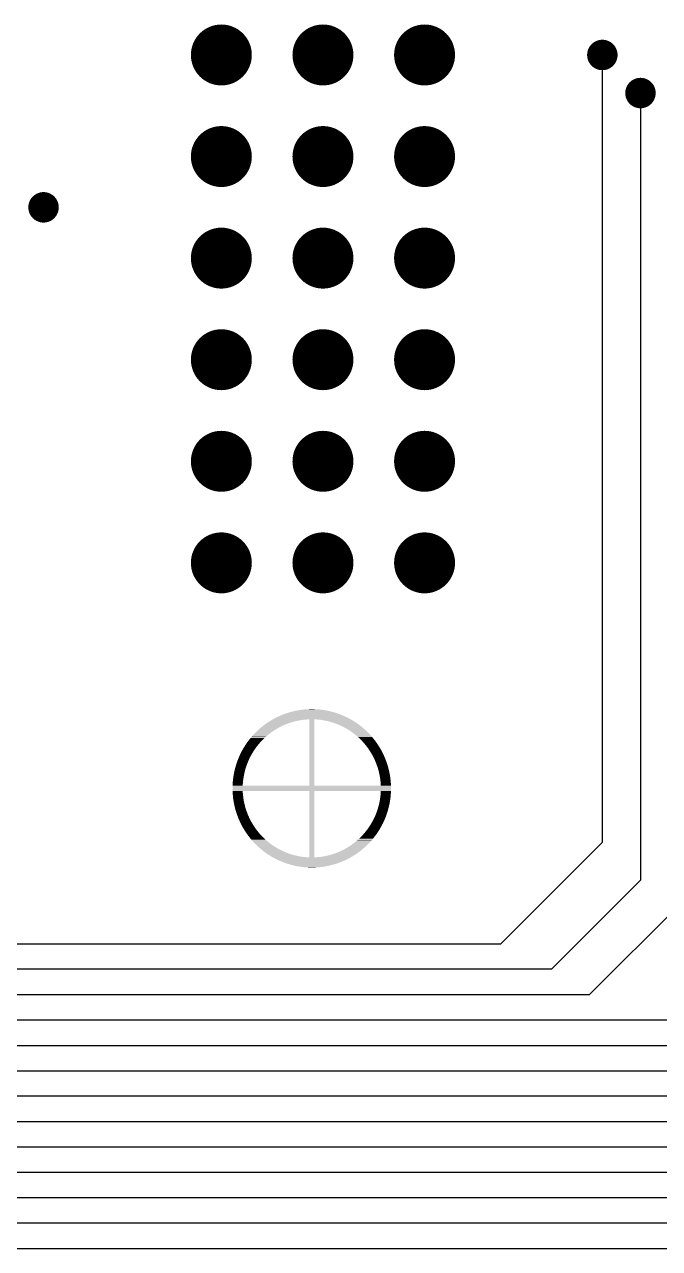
# Model space of a CAD drawing. Extents: x 295 to 953, y 10 to 290.
# Drawn here: x 671.7 to 687.57, y 103.99 to 134.6 of the extents above; entities that cross this region are included whole.
import ezdxf

# ---------------------------------------------------------------- set-up
doc = ezdxf.new("R2010")
doc.units = 0
doc.header["$LTSCALE"] = 5
doc.header["$MEASUREMENT"] = 0
doc.layers.get('0').update_dxf_attribs({"linetype": 'CONTINUOUS', "lineweight": 25})
doc.layers.add('DV-ABPB-A4_IN2', color=3, linetype='CONTINUOUS')

msp = doc.modelspace()

# ---------------------------------------------------------------- linework, layer by layer
at = {"color": 7}
for points, const_width in [([(676.239, 133.833, 1), (677.001, 133.833, 1)], 0.762), ([(678.779, 133.833, 1), (679.541, 133.833, 1)], 0.762), ([(681.319, 133.833, 1), (682.081, 133.833, 1)], 0.762), ([(685.954, 133.833, 1), (686.335, 133.833, 1)], 0.381), ([(686.907, 132.881, 1), (687.288, 132.881, 1)], 0.381), ([(676.239, 131.293, 1), (677.001, 131.293, 1)], 0.762), ([(678.779, 131.293, 1), (679.541, 131.293, 1)], 0.762), ([(681.319, 131.293, 1), (682.081, 131.293, 1)], 0.762), ([(671.984, 130.023, 1), (672.365, 130.023, 1)], 0.381), ([(676.239, 128.753, 1), (677.001, 128.753, 1)], 0.762), ([(678.779, 128.753, 1), (679.541, 128.753, 1)], 0.762), ([(681.319, 128.753, 1), (682.081, 128.753, 1)], 0.762), ([(676.239, 126.213, 1), (677.001, 126.213, 1)], 0.762), ([(678.779, 126.213, 1), (679.541, 126.213, 1)], 0.762), ([(681.319, 126.213, 1), (682.081, 126.213, 1)], 0.762), ([(676.239, 123.673, 1), (677.001, 123.673, 1)], 0.762), ([(678.779, 123.673, 1), (679.541, 123.673, 1)], 0.762), ([(681.319, 123.673, 1), (682.081, 123.673, 1)], 0.762), ([(676.239, 121.133, 1), (677.001, 121.133, 1)], 0.762), ([(678.779, 121.133, 1), (679.541, 121.133, 1)], 0.762), ([(681.319, 121.133, 1), (682.081, 121.133, 1)], 0.762)]:
    msp.add_lwpolyline(points, format="xyb", close=True, dxfattribs=dict(at, const_width=const_width))
for points in [[(677.912, 117.223), (677.962, 117.25), (679.849, 117.223), (679.799, 117.25)], [(677.962, 117.25), (677.967, 117.253), (679.799, 117.25), (679.793, 117.253)], [(677.967, 117.253), (678.019, 117.279), (679.793, 117.253), (679.742, 117.279)], [(678.019, 117.279), (678.024, 117.281), (679.742, 117.279), (679.736, 117.281)], [(678.024, 117.281), (678.077, 117.305), (679.736, 117.281), (679.684, 117.305)], [(678.077, 117.305), (678.082, 117.308), (679.684, 117.305), (679.679, 117.308)], [(678.082, 117.308), (678.135, 117.33), (679.679, 117.308), (679.626, 117.33)], [(678.135, 117.33), (678.14, 117.332), (679.626, 117.33), (679.62, 117.332)], [(678.14, 117.332), (678.194, 117.353), (679.62, 117.332), (679.567, 117.353)], [(678.194, 117.353), (678.2, 117.355), (679.567, 117.353), (679.561, 117.355)], [(678.2, 117.355), (678.254, 117.374), (679.561, 117.355), (679.507, 117.374)], [(678.254, 117.374), (678.259, 117.376), (679.507, 117.374), (679.501, 117.376)], [(678.259, 117.376), (678.315, 117.393), (679.501, 117.376), (679.446, 117.393)], [(678.315, 117.393), (678.32, 117.395), (679.446, 117.393), (679.44, 117.395)], [(678.32, 117.395), (678.376, 117.41), (679.44, 117.395), (679.385, 117.41)], [(678.376, 117.41), (678.381, 117.412), (679.385, 117.41), (679.379, 117.412)], [(678.381, 117.412), (678.437, 117.425), (679.379, 117.412), (679.324, 117.425)], [(678.437, 117.425), (678.443, 117.427), (679.324, 117.425), (679.317, 117.427)], [(678.443, 117.427), (678.499, 117.439), (679.317, 117.427), (679.262, 117.439)], [(678.499, 117.439), (678.505, 117.44), (679.262, 117.439), (679.255, 117.44)], [(678.505, 117.44), (678.562, 117.45), (679.255, 117.44), (679.199, 117.45)], [(678.562, 117.45), (678.567, 117.451), (679.199, 117.45), (679.193, 117.451)], [(678.567, 117.451), (678.625, 117.459), (679.193, 117.451), (679.136, 117.459)], [(678.625, 117.459), (678.63, 117.46), (679.136, 117.459), (679.13, 117.46)], [(678.63, 117.46), (678.688, 117.466), (679.13, 117.46), (679.073, 117.466)], [(678.688, 117.466), (678.693, 117.467), (679.073, 117.466), (679.066, 117.467)], [(678.693, 117.467), (678.752, 117.471), (679.066, 117.467), (679.01, 117.471)], [(678.752, 117.471), (678.756, 117.472), (679.01, 117.471), (679.002, 117.472)], [(678.756, 117.472), (678.816, 117.475), (679.002, 117.472), (678.947, 117.475)], [(678.816, 117.475), (678.82, 117.475), (678.947, 117.475), (678.936, 117.475)], [(678.82, 117.475), (678.883, 117.476), (678.936, 117.475), (678.883, 117.476)], [(677.485, 116.9), (677.505, 116.921), (677.877, 116.9), (677.907, 116.921)], [(677.505, 116.921), (677.519, 116.934), (677.907, 116.921), (677.926, 116.934)], [(677.519, 116.934), (677.552, 116.964), (677.926, 116.934), (677.973, 116.964)], [(677.552, 116.964), (677.554, 116.966), (677.973, 116.964), (677.976, 116.966)], [(677.554, 116.966), (677.588, 116.996), (677.976, 116.966), (678.027, 116.996)], [(677.588, 116.996), (677.599, 117.006), (678.027, 116.996), (678.045, 117.006)], [(677.599, 117.006), (677.622, 117.024), (678.045, 117.006), (678.079, 117.024)], [(677.622, 117.024), (677.648, 117.046), (678.079, 117.024), (678.122, 117.046)], [(677.648, 117.046), (677.655, 117.051), (678.122, 117.046), (678.132, 117.051)], [(677.655, 117.051), (677.687, 117.076), (678.132, 117.051), (678.185, 117.076)], [(677.687, 117.076), (677.699, 117.085), (678.185, 117.076), (678.207, 117.085)], [(677.699, 117.085), (677.718, 117.099), (678.207, 117.085), (678.24, 117.099)], [(677.718, 117.099), (677.747, 117.12), (678.24, 117.099), (678.295, 117.12)], [(677.747, 117.12), (677.75, 117.122), (678.295, 117.12), (678.302, 117.122)], [(677.75, 117.122), (677.775, 117.139), (678.302, 117.122), (678.351, 117.139)], [(677.775, 117.139), (677.801, 117.156), (678.351, 117.139), (678.408, 117.156)], [(677.801, 117.156), (677.803, 117.157), (678.408, 117.156), (678.413, 117.157)], [(677.803, 117.157), (677.825, 117.171), (678.413, 117.157), (678.465, 117.171)], [(677.825, 117.171), (677.846, 117.184), (678.465, 117.171), (678.523, 117.184)], [(677.846, 117.184), (677.857, 117.191), (678.523, 117.184), (678.556, 117.191)], [(677.857, 117.191), (677.865, 117.196), (678.556, 117.191), (678.581, 117.196)], [(677.865, 117.196), (677.881, 117.205), (678.581, 117.196), (678.64, 117.205)], [(677.881, 117.205), (677.893, 117.212), (678.64, 117.205), (678.699, 117.212)], [(677.893, 117.212), (677.902, 117.217), (678.699, 117.212), (678.758, 117.217)], [(677.902, 117.217), (677.908, 117.221), (678.758, 117.217), (678.817, 117.221)], [(677.908, 117.221), (677.912, 117.223), (679.853, 117.221), (679.849, 117.223)], [(678.817, 115.558), (678.817, 117.221), (678.944, 115.558), (678.944, 117.221)], [(678.96, 117.22), (678.944, 117.221), (679.854, 117.22), (679.853, 117.221)], [(678.982, 117.219), (678.96, 117.22), (679.856, 117.219), (679.854, 117.22)], [(679.041, 117.214), (678.982, 117.219), (679.864, 117.214), (679.856, 117.219)], [(679.1, 117.208), (679.041, 117.214), (679.875, 117.208), (679.864, 117.214)], [(679.159, 117.199), (679.1, 117.208), (679.89, 117.199), (679.875, 117.208)], [(679.217, 117.189), (679.159, 117.199), (679.908, 117.189), (679.89, 117.199)], [(679.221, 117.188), (679.217, 117.189), (679.909, 117.188), (679.908, 117.189)], [(679.275, 117.176), (679.221, 117.188), (679.928, 117.176), (679.909, 117.188)], [(679.333, 117.161), (679.275, 117.176), (679.951, 117.161), (679.928, 117.176)], [(679.359, 117.154), (679.333, 117.161), (679.963, 117.154), (679.951, 117.161)], [(679.389, 117.145), (679.359, 117.154), (679.976, 117.145), (679.963, 117.154)], [(679.446, 117.127), (679.389, 117.145), (680.003, 117.127), (679.976, 117.145)], [(679.468, 117.118), (679.446, 117.127), (680.015, 117.118), (680.003, 117.127)], [(679.501, 117.106), (679.468, 117.118), (680.032, 117.106), (680.015, 117.118)], [(679.556, 117.084), (679.501, 117.106), (680.063, 117.084), (680.032, 117.106)], [(679.562, 117.081), (679.556, 117.084), (680.067, 117.081), (680.063, 117.084)], [(679.61, 117.06), (679.562, 117.081), (680.094, 117.06), (680.067, 117.081)], [(679.646, 117.042), (679.61, 117.06), (680.117, 117.042), (680.094, 117.06)], [(679.664, 117.034), (679.646, 117.042), (680.127, 117.034), (680.117, 117.042)], [(679.716, 117.006), (679.664, 117.034), (680.161, 117.006), (680.127, 117.034)], [(679.723, 117.002), (679.716, 117.006), (680.166, 117.002), (680.161, 117.006)], [(679.767, 116.977), (679.723, 117.002), (680.195, 116.977), (680.166, 117.002)], [(679.794, 116.96), (679.767, 116.977), (680.213, 116.96), (680.195, 116.977)], [(679.818, 116.945), (679.794, 116.96), (680.229, 116.945), (680.213, 116.96)], [(679.86, 116.917), (679.818, 116.945), (680.26, 116.917), (680.229, 116.945)], [(677.223, 116.579), (677.251, 116.621), (677.536, 116.579), (677.571, 116.621)], [(677.251, 116.621), (677.258, 116.632), (677.571, 116.621), (677.581, 116.632)], [(677.258, 116.632), (677.283, 116.666), (677.581, 116.632), (677.611, 116.666)], [(677.283, 116.666), (677.295, 116.683), (677.611, 116.666), (677.628, 116.683)], [(677.295, 116.683), (677.315, 116.708), (677.628, 116.683), (677.652, 116.708)], [(677.315, 116.708), (677.334, 116.733), (677.652, 116.708), (677.677, 116.733)], [(677.334, 116.733), (677.348, 116.75), (677.677, 116.733), (677.694, 116.75)], [(677.348, 116.75), (677.375, 116.782), (677.694, 116.75), (677.73, 116.782)], [(677.375, 116.782), (677.381, 116.79), (677.73, 116.782), (677.738, 116.79)], [(677.381, 116.79), (677.415, 116.828), (677.738, 116.79), (677.783, 116.828)], [(677.415, 116.828), (677.417, 116.83), (677.783, 116.828), (677.785, 116.83)], [(677.417, 116.83), (677.45, 116.865), (677.785, 116.83), (677.829, 116.865)], [(677.45, 116.865), (677.46, 116.876), (677.829, 116.865), (677.844, 116.876)], [(677.46, 116.876), (677.485, 116.9), (677.844, 116.876), (677.877, 116.9)], [(679.867, 116.912), (679.86, 116.917), (680.264, 116.912), (680.26, 116.917)], [(679.915, 116.878), (679.867, 116.912), (680.299, 116.878), (680.264, 116.912)], [(679.922, 116.872), (679.915, 116.878), (680.305, 116.872), (680.299, 116.878)], [(679.962, 116.841), (679.922, 116.872), (680.333, 116.841), (680.305, 116.872)], [(679.981, 116.825), (679.962, 116.841), (680.348, 116.825), (680.333, 116.841)], [(680.007, 116.803), (679.981, 116.825), (680.367, 116.803), (680.348, 116.825)], [(680.036, 116.778), (680.007, 116.803), (680.39, 116.778), (680.367, 116.803)], [(680.051, 116.764), (680.036, 116.778), (680.401, 116.764), (680.39, 116.778)], [(680.088, 116.729), (680.051, 116.764), (680.43, 116.729), (680.401, 116.764)], [(680.094, 116.723), (680.088, 116.729), (680.434, 116.723), (680.43, 116.729)], [(680.136, 116.681), (680.094, 116.723), (680.467, 116.681), (680.434, 116.723)], [(680.138, 116.678), (680.136, 116.681), (680.469, 116.678), (680.467, 116.681)], [(680.176, 116.637), (680.138, 116.678), (680.499, 116.637), (680.469, 116.678)], [(680.184, 116.627), (680.176, 116.637), (680.506, 116.627), (680.499, 116.637)], [(680.214, 116.592), (680.184, 116.627), (680.53, 116.592), (680.506, 116.627)], [(677.071, 116.301), (677.084, 116.33), (677.353, 116.301), (677.369, 116.33)], [(677.084, 116.33), (677.098, 116.359), (677.369, 116.33), (677.385, 116.359)], [(677.098, 116.359), (677.109, 116.382), (677.385, 116.359), (677.398, 116.382)], [(677.109, 116.382), (677.126, 116.415), (677.398, 116.382), (677.419, 116.415)], [(677.126, 116.415), (677.135, 116.432), (677.419, 116.415), (677.43, 116.432)], [(677.135, 116.432), (677.157, 116.471), (677.43, 116.432), (677.456, 116.471)], [(677.157, 116.471), (677.162, 116.481), (677.456, 116.471), (677.463, 116.481)], [(677.162, 116.481), (677.189, 116.526), (677.463, 116.481), (677.495, 116.526)], [(677.189, 116.526), (677.191, 116.529), (677.495, 116.526), (677.497, 116.529)], [(677.191, 116.529), (677.22, 116.576), (677.497, 116.529), (677.534, 116.576)], [(677.22, 116.576), (677.223, 116.579), (677.534, 116.576), (677.536, 116.579)], [(680.228, 116.574), (680.214, 116.592), (680.541, 116.574), (680.53, 116.592)], [(680.251, 116.546), (680.228, 116.574), (680.559, 116.546), (680.541, 116.574)], [(680.269, 116.521), (680.251, 116.546), (680.575, 116.521), (680.559, 116.546)], [(680.286, 116.498), (680.269, 116.521), (680.588, 116.498), (680.575, 116.521)], [(680.308, 116.466), (680.286, 116.498), (680.607, 116.466), (680.588, 116.498)], [(680.32, 116.449), (680.308, 116.466), (680.616, 116.449), (680.607, 116.466)], [(680.345, 116.41), (680.32, 116.449), (680.637, 116.41), (680.616, 116.449)], [(680.352, 116.399), (680.345, 116.41), (680.643, 116.399), (680.637, 116.41)], [(680.379, 116.353), (680.352, 116.399), (680.666, 116.353), (680.643, 116.399)], [(680.382, 116.348), (680.379, 116.353), (680.668, 116.348), (680.666, 116.353)], [(680.41, 116.296), (680.382, 116.348), (680.692, 116.296), (680.668, 116.348)], [(676.951, 115.947), (676.965, 116.002), (677.213, 115.947), (677.229, 116.002)], [(676.965, 116.002), (676.966, 116.004), (677.229, 116.002), (677.23, 116.004)], [(676.966, 116.004), (676.982, 116.06), (677.23, 116.004), (677.248, 116.06)], [(676.982, 116.06), (676.983, 116.063), (677.248, 116.06), (677.25, 116.063)], [(676.983, 116.063), (676.999, 116.116), (677.25, 116.063), (677.269, 116.116)], [(676.999, 116.116), (677.002, 116.124), (677.269, 116.116), (677.272, 116.124)], [(677.002, 116.124), (677.018, 116.17), (677.272, 116.124), (677.291, 116.17)], [(677.018, 116.17), (677.023, 116.184), (677.291, 116.17), (677.297, 116.184)], [(677.023, 116.184), (677.039, 116.225), (677.297, 116.184), (677.315, 116.225)], [(677.039, 116.225), (677.046, 116.243), (677.315, 116.225), (677.324, 116.243)], [(677.046, 116.243), (677.061, 116.278), (677.324, 116.243), (677.341, 116.278)], [(677.061, 116.278), (677.071, 116.301), (677.341, 116.278), (677.353, 116.301)], [(680.437, 116.243), (680.41, 116.296), (680.714, 116.243), (680.692, 116.296)], [(680.44, 116.237), (680.437, 116.243), (680.717, 116.237), (680.714, 116.243)], [(680.462, 116.189), (680.44, 116.237), (680.735, 116.189), (680.717, 116.237)], [(680.466, 116.178), (680.462, 116.189), (680.74, 116.178), (680.735, 116.189)], [(680.484, 116.135), (680.466, 116.178), (680.755, 116.135), (680.74, 116.178)], [(680.491, 116.118), (680.484, 116.135), (680.761, 116.118), (680.755, 116.135)], [(680.505, 116.079), (680.491, 116.118), (680.773, 116.079), (680.761, 116.118)], [(680.513, 116.058), (680.505, 116.079), (680.78, 116.058), (680.773, 116.079)], [(680.525, 116.023), (680.513, 116.058), (680.789, 116.023), (680.78, 116.058)], [(680.533, 115.997), (680.525, 116.023), (680.797, 115.997), (680.789, 116.023)], [(676.909, 115.691), (676.912, 115.714), (677.165, 115.691), (677.167, 115.714)], [(676.912, 115.714), (676.916, 115.754), (677.167, 115.714), (677.173, 115.754)], [(676.916, 115.754), (676.919, 115.773), (677.173, 115.754), (677.176, 115.773)], [(676.919, 115.773), (676.925, 115.816), (677.176, 115.773), (677.184, 115.816)], [(676.925, 115.816), (676.928, 115.831), (677.184, 115.816), (677.186, 115.831)], [(676.928, 115.831), (676.937, 115.879), (677.186, 115.831), (677.197, 115.879)], [(676.937, 115.879), (676.939, 115.889), (677.197, 115.879), (677.199, 115.889)], [(676.939, 115.889), (676.95, 115.941), (677.199, 115.889), (677.212, 115.941)], [(676.95, 115.941), (676.951, 115.947), (677.212, 115.941), (677.213, 115.947)], [(680.542, 115.967), (680.533, 115.997), (680.804, 115.967), (680.797, 115.997)], [(680.55, 115.935), (680.542, 115.967), (680.812, 115.935), (680.804, 115.967)], [(680.557, 115.909), (680.55, 115.935), (680.817, 115.909), (680.812, 115.935)], [(680.565, 115.873), (680.557, 115.909), (680.825, 115.873), (680.817, 115.909)], [(680.57, 115.852), (680.565, 115.873), (680.829, 115.852), (680.825, 115.873)], [(680.578, 115.81), (680.57, 115.852), (680.836, 115.81), (680.829, 115.852)], [(680.581, 115.793), (680.578, 115.81), (680.839, 115.793), (680.836, 115.81)], [(680.589, 115.748), (680.581, 115.793), (680.845, 115.748), (680.839, 115.793)], [(680.591, 115.735), (680.589, 115.748), (680.847, 115.735), (680.845, 115.748)], [(680.597, 115.685), (680.591, 115.735), (680.852, 115.685), (680.847, 115.735)], [(676.899, 115.495), (676.9, 115.558), (680.861, 115.495), (680.86, 115.558)], [(676.9, 115.431), (676.899, 115.495), (680.86, 115.431), (680.861, 115.495)], [(676.9, 115.564), (676.902, 115.597), (677.155, 115.564), (677.156, 115.597)], [(676.9, 115.558), (676.9, 115.564), (677.154, 115.558), (677.155, 115.564)], [(676.903, 115.372), (676.9, 115.431), (677.157, 115.372), (677.154, 115.431)], [(676.902, 115.597), (676.904, 115.627), (677.156, 115.597), (677.158, 115.627)], [(676.904, 115.627), (676.906, 115.656), (677.158, 115.627), (677.161, 115.656)], [(676.906, 115.656), (676.909, 115.691), (677.161, 115.656), (677.165, 115.691)], [(678.817, 113.768), (678.817, 115.431), (678.944, 113.768), (678.944, 115.431)], [(680.598, 115.676), (680.597, 115.685), (680.853, 115.676), (680.852, 115.685)], [(680.603, 115.621), (680.598, 115.676), (680.857, 115.621), (680.853, 115.676)], [(680.602, 115.362), (680.604, 115.392), (680.857, 115.362), (680.859, 115.392)], [(680.603, 115.617), (680.603, 115.621), (680.858, 115.617), (680.857, 115.621)], [(680.606, 115.558), (680.603, 115.617), (680.86, 115.558), (680.858, 115.617)], [(680.604, 115.392), (680.606, 115.425), (680.859, 115.392), (680.86, 115.425)], [(680.606, 115.425), (680.606, 115.431), (680.86, 115.425), (680.86, 115.431)], [(676.903, 115.368), (676.903, 115.372), (677.158, 115.368), (677.157, 115.372)], [(676.908, 115.313), (676.903, 115.368), (677.163, 115.313), (677.158, 115.368)], [(676.908, 115.304), (676.908, 115.313), (677.164, 115.304), (677.163, 115.313)], [(676.914, 115.254), (676.908, 115.304), (677.17, 115.254), (677.164, 115.304)], [(676.915, 115.241), (676.914, 115.254), (677.172, 115.241), (677.17, 115.254)], [(676.922, 115.196), (676.915, 115.241), (677.179, 115.196), (677.172, 115.241)], [(676.924, 115.179), (676.922, 115.196), (677.182, 115.179), (677.179, 115.196)], [(676.932, 115.137), (676.924, 115.179), (677.19, 115.137), (677.182, 115.179)], [(676.936, 115.116), (676.932, 115.137), (677.195, 115.116), (677.19, 115.137)], [(676.943, 115.08), (676.936, 115.116), (677.204, 115.08), (677.195, 115.116)], [(680.549, 115.048), (680.562, 115.1), (680.811, 115.048), (680.822, 115.1)], [(680.562, 115.1), (680.564, 115.11), (680.822, 115.1), (680.824, 115.11)], [(680.564, 115.11), (680.574, 115.158), (680.824, 115.11), (680.832, 115.158)], [(680.574, 115.158), (680.577, 115.173), (680.832, 115.158), (680.835, 115.173)], [(680.577, 115.173), (680.585, 115.216), (680.835, 115.173), (680.842, 115.216)], [(680.585, 115.216), (680.588, 115.235), (680.842, 115.216), (680.844, 115.235)], [(680.588, 115.235), (680.593, 115.275), (680.844, 115.235), (680.849, 115.275)], [(680.593, 115.275), (680.596, 115.298), (680.849, 115.275), (680.852, 115.298)], [(680.596, 115.298), (680.6, 115.333), (680.852, 115.298), (680.855, 115.333)], [(680.6, 115.333), (680.602, 115.362), (680.855, 115.333), (680.857, 115.362)], [(676.949, 115.054), (676.943, 115.08), (677.21, 115.054), (677.204, 115.08)], [(676.956, 115.022), (676.949, 115.054), (677.219, 115.022), (677.21, 115.054)], [(676.964, 114.992), (676.956, 115.022), (677.228, 114.992), (677.219, 115.022)], [(676.971, 114.966), (676.964, 114.992), (677.236, 114.966), (677.228, 114.992)], [(676.981, 114.931), (676.971, 114.966), (677.248, 114.931), (677.236, 114.966)], [(676.988, 114.91), (676.981, 114.931), (677.255, 114.91), (677.248, 114.931)], [(677, 114.871), (676.988, 114.91), (677.27, 114.871), (677.255, 114.91)], [(677.006, 114.854), (677, 114.871), (677.276, 114.854), (677.27, 114.871)], [(677.021, 114.811), (677.006, 114.854), (677.294, 114.811), (677.276, 114.854)], [(677.025, 114.8), (677.021, 114.811), (677.299, 114.8), (677.294, 114.811)], [(677.044, 114.752), (677.025, 114.8), (677.321, 114.752), (677.299, 114.8)], [(680.446, 114.764), (680.464, 114.805), (680.722, 114.764), (680.738, 114.805)], [(680.464, 114.805), (680.47, 114.819), (680.738, 114.805), (680.742, 114.819)], [(680.47, 114.819), (680.489, 114.865), (680.742, 114.819), (680.759, 114.865)], [(680.489, 114.865), (680.492, 114.873), (680.759, 114.865), (680.762, 114.873)], [(680.492, 114.873), (680.511, 114.926), (680.762, 114.873), (680.778, 114.926)], [(680.511, 114.926), (680.512, 114.929), (680.778, 114.926), (680.779, 114.929)], [(680.512, 114.929), (680.531, 114.985), (680.779, 114.929), (680.795, 114.985)], [(680.531, 114.987), (680.547, 115.042), (680.795, 114.987), (680.809, 115.042)], [(680.531, 114.985), (680.531, 114.987), (680.795, 114.985), (680.795, 114.987)], [(680.547, 115.042), (680.549, 115.048), (680.809, 115.042), (680.811, 115.048)], [(677.046, 114.746), (677.044, 114.752), (677.324, 114.746), (677.321, 114.752)], [(677.068, 114.693), (677.046, 114.746), (677.35, 114.693), (677.324, 114.746)], [(677.093, 114.641), (677.069, 114.693), (677.379, 114.641), (677.35, 114.693)], [(677.095, 114.636), (677.093, 114.641), (677.382, 114.636), (677.379, 114.641)], [(677.118, 114.59), (677.095, 114.636), (677.409, 114.59), (677.382, 114.636)], [(677.123, 114.579), (677.118, 114.59), (677.416, 114.579), (677.409, 114.59)], [(677.144, 114.54), (677.123, 114.579), (677.441, 114.54), (677.416, 114.579)], [(677.154, 114.523), (677.144, 114.54), (677.452, 114.523), (677.441, 114.54)], [(677.172, 114.491), (677.154, 114.523), (677.474, 114.491), (677.452, 114.523)], [(677.186, 114.468), (677.172, 114.491), (677.491, 114.468), (677.474, 114.491)], [(680.266, 114.463), (680.298, 114.508), (680.572, 114.463), (680.598, 114.508)], [(680.298, 114.508), (680.305, 114.518), (680.598, 114.508), (680.604, 114.518)], [(680.305, 114.518), (680.331, 114.557), (680.604, 114.518), (680.626, 114.557)], [(680.331, 114.557), (680.341, 114.574), (680.626, 114.557), (680.634, 114.574)], [(680.341, 114.574), (680.362, 114.607), (680.634, 114.574), (680.652, 114.607)], [(680.362, 114.607), (680.375, 114.63), (680.652, 114.607), (680.663, 114.63)], [(680.375, 114.63), (680.392, 114.659), (680.663, 114.63), (680.676, 114.659)], [(680.392, 114.659), (680.407, 114.688), (680.676, 114.659), (680.69, 114.688)], [(680.407, 114.688), (680.42, 114.711), (680.69, 114.688), (680.7, 114.711)], [(680.42, 114.711), (680.437, 114.746), (680.7, 114.711), (680.715, 114.746)], [(680.437, 114.746), (680.446, 114.764), (680.715, 114.746), (680.722, 114.764)], [(677.201, 114.443), (677.186, 114.468), (677.51, 114.443), (677.491, 114.468)], [(677.219, 114.415), (677.201, 114.443), (677.533, 114.415), (677.51, 114.443)], [(677.231, 114.397), (677.219, 114.415), (677.547, 114.397), (677.533, 114.415)], [(677.255, 114.362), (677.231, 114.397), (677.576, 114.362), (677.547, 114.397)], [(677.262, 114.352), (677.255, 114.362), (677.585, 114.352), (677.576, 114.362)], [(677.292, 114.311), (677.262, 114.352), (677.623, 114.311), (677.585, 114.352)], [(677.294, 114.308), (677.292, 114.311), (677.625, 114.308), (677.623, 114.311)], [(677.326, 114.266), (677.294, 114.308), (677.666, 114.266), (677.625, 114.308)], [(677.331, 114.26), (677.326, 114.266), (677.672, 114.26), (677.666, 114.266)], [(677.36, 114.225), (677.331, 114.26), (677.709, 114.225), (677.672, 114.26)], [(677.371, 114.211), (677.36, 114.225), (677.725, 114.211), (677.709, 114.225)], [(677.393, 114.186), (677.371, 114.211), (677.753, 114.186), (677.725, 114.211)], [(677.413, 114.164), (677.393, 114.186), (677.78, 114.164), (677.753, 114.186)], [(679.978, 114.161), (680.023, 114.199), (680.345, 114.161), (680.379, 114.199)], [(680.023, 114.199), (680.031, 114.207), (680.379, 114.199), (680.386, 114.207)], [(680.031, 114.207), (680.067, 114.239), (680.386, 114.207), (680.413, 114.239)], [(680.067, 114.239), (680.083, 114.256), (680.413, 114.239), (680.426, 114.256)], [(680.083, 114.256), (680.109, 114.281), (680.426, 114.256), (680.446, 114.281)], [(680.109, 114.281), (680.133, 114.306), (680.446, 114.281), (680.465, 114.306)], [(680.133, 114.306), (680.15, 114.323), (680.465, 114.306), (680.478, 114.323)], [(680.15, 114.323), (680.18, 114.357), (680.478, 114.323), (680.502, 114.357)], [(680.18, 114.357), (680.189, 114.368), (680.502, 114.357), (680.51, 114.368)], [(680.189, 114.368), (680.224, 114.41), (680.51, 114.368), (680.538, 114.41)], [(680.224, 114.41), (680.227, 114.413), (680.538, 114.41), (680.54, 114.413)], [(680.227, 114.413), (680.263, 114.46), (680.54, 114.413), (680.57, 114.46)], [(680.263, 114.46), (680.266, 114.463), (680.57, 114.46), (680.572, 114.463)], [(677.428, 114.148), (677.413, 114.164), (677.799, 114.148), (677.78, 114.164)], [(677.456, 114.117), (677.428, 114.148), (677.838, 114.117), (677.799, 114.148)], [(677.462, 114.111), (677.456, 114.117), (677.846, 114.111), (677.838, 114.117)], [(677.497, 114.077), (677.462, 114.111), (677.894, 114.077), (677.846, 114.111)], [(677.501, 114.072), (677.497, 114.077), (677.9, 114.072), (677.894, 114.077)], [(677.531, 114.044), (677.501, 114.072), (677.943, 114.044), (677.9, 114.072)], [(677.547, 114.029), (677.531, 114.044), (677.967, 114.029), (677.943, 114.044)], [(677.566, 114.012), (677.547, 114.029), (677.993, 114.012), (677.967, 114.029)], [(677.595, 113.987), (677.566, 114.012), (678.038, 113.987), (677.993, 114.012)], [(677.6, 113.983), (677.595, 113.987), (678.045, 113.983), (678.038, 113.987)], [(677.633, 113.955), (677.6, 113.983), (678.097, 113.955), (678.045, 113.983)], [(677.644, 113.947), (677.633, 113.955), (678.114, 113.947), (678.097, 113.955)], [(677.666, 113.929), (677.644, 113.947), (678.15, 113.929), (678.114, 113.947)], [(677.694, 113.908), (677.666, 113.929), (678.198, 113.908), (678.15, 113.929)], [(677.698, 113.905), (677.694, 113.908), (678.204, 113.905), (678.198, 113.908)], [(677.728, 113.883), (677.698, 113.905), (678.259, 113.883), (678.204, 113.905)], [(677.745, 113.871), (677.728, 113.883), (678.293, 113.871), (678.259, 113.883)], [(677.757, 113.862), (677.745, 113.871), (678.315, 113.862), (678.293, 113.871)], [(677.785, 113.844), (677.757, 113.862), (678.371, 113.844), (678.315, 113.862)], [(679.409, 113.85), (679.459, 113.867), (679.985, 113.85), (680.01, 113.867)], [(679.459, 113.867), (679.465, 113.869), (680.01, 113.867), (680.013, 113.869)], [(679.465, 113.869), (679.521, 113.89), (680.013, 113.869), (680.043, 113.89)], [(679.521, 113.89), (679.554, 113.904), (680.043, 113.89), (680.062, 113.904)], [(679.554, 113.904), (679.575, 113.913), (680.062, 113.904), (680.074, 113.913)], [(679.575, 113.913), (679.629, 113.938), (680.074, 113.913), (680.106, 113.938)], [(679.629, 113.938), (679.639, 113.943), (680.106, 113.938), (680.112, 113.943)], [(679.639, 113.943), (679.682, 113.965), (680.112, 113.943), (680.139, 113.965)], [(679.682, 113.965), (679.716, 113.983), (680.139, 113.965), (680.161, 113.983)], [(679.716, 113.983), (679.734, 113.993), (680.161, 113.983), (680.173, 113.993)], [(679.734, 113.993), (679.785, 114.023), (680.173, 113.993), (680.207, 114.023)], [(679.785, 114.023), (679.788, 114.025), (680.207, 114.023), (680.209, 114.025)], [(679.788, 114.025), (679.835, 114.055), (680.209, 114.025), (680.241, 114.055)], [(679.835, 114.055), (679.854, 114.068), (680.241, 114.055), (680.255, 114.068)], [(679.854, 114.068), (679.884, 114.089), (680.255, 114.068), (680.276, 114.089)], [(679.884, 114.089), (679.917, 114.113), (680.276, 114.089), (680.3, 114.113)], [(679.917, 114.113), (679.931, 114.124), (680.3, 114.113), (680.311, 114.124)], [(679.931, 114.124), (679.976, 114.159), (680.311, 114.124), (680.344, 114.159)], [(679.976, 114.159), (679.978, 114.161), (680.344, 114.159), (680.345, 114.161)], [(677.798, 113.835), (677.785, 113.844), (678.402, 113.835), (678.371, 113.844)], [(677.81, 113.828), (677.798, 113.835), (678.428, 113.828), (678.402, 113.835)], [(677.833, 113.813), (677.81, 113.828), (678.485, 113.813), (678.428, 113.828)], [(677.852, 113.801), (677.833, 113.813), (678.54, 113.801), (678.485, 113.813)], [(677.853, 113.8), (677.852, 113.801), (678.543, 113.8), (678.54, 113.801)], [(677.871, 113.79), (677.853, 113.8), (678.602, 113.79), (678.543, 113.8)], [(677.886, 113.781), (677.871, 113.79), (678.66, 113.781), (678.602, 113.79)], [(677.897, 113.775), (677.886, 113.781), (678.719, 113.775), (678.66, 113.781)], [(677.904, 113.77), (677.897, 113.775), (678.778, 113.77), (678.719, 113.775)], [(677.906, 113.769), (677.904, 113.77), (678.801, 113.769), (678.778, 113.77)], [(677.908, 113.768), (677.906, 113.769), (678.817, 113.768), (678.801, 113.769)], [(677.912, 113.766), (677.908, 113.768), (679.849, 113.766), (679.853, 113.768)], [(677.962, 113.739), (677.912, 113.766), (679.798, 113.739), (679.849, 113.766)], [(677.968, 113.736), (677.962, 113.739), (679.793, 113.736), (679.798, 113.739)], [(678.019, 113.71), (677.968, 113.736), (679.742, 113.71), (679.793, 113.736)], [(678.024, 113.708), (678.019, 113.71), (679.736, 113.708), (679.742, 113.71)], [(678.076, 113.684), (678.024, 113.708), (679.684, 113.684), (679.736, 113.708)], [(678.082, 113.681), (678.076, 113.684), (679.679, 113.681), (679.684, 113.684)], [(678.135, 113.659), (678.082, 113.681), (679.626, 113.659), (679.679, 113.681)], [(678.141, 113.657), (678.135, 113.659), (679.62, 113.657), (679.626, 113.659)], [(678.194, 113.636), (678.141, 113.657), (679.566, 113.636), (679.62, 113.657)], [(678.2, 113.634), (678.194, 113.636), (679.561, 113.634), (679.566, 113.636)], [(678.254, 113.615), (678.2, 113.634), (679.507, 113.615), (679.561, 113.634)], [(678.26, 113.613), (678.254, 113.615), (679.501, 113.613), (679.507, 113.615)], [(678.314, 113.596), (678.26, 113.613), (679.446, 113.596), (679.501, 113.613)], [(678.32, 113.594), (678.314, 113.596), (679.441, 113.594), (679.446, 113.596)], [(678.375, 113.579), (678.32, 113.594), (679.385, 113.579), (679.441, 113.594)], [(678.382, 113.577), (678.375, 113.579), (679.379, 113.577), (679.385, 113.579)], [(678.437, 113.564), (678.382, 113.577), (679.323, 113.564), (679.379, 113.577)], [(678.443, 113.562), (678.437, 113.564), (679.318, 113.562), (679.323, 113.564)], [(678.499, 113.55), (678.443, 113.562), (679.261, 113.55), (679.318, 113.562)], [(678.944, 113.768), (679.003, 113.772), (679.853, 113.768), (679.858, 113.772)], [(679.003, 113.772), (679.062, 113.777), (679.858, 113.772), (679.867, 113.777)], [(679.062, 113.777), (679.121, 113.784), (679.867, 113.777), (679.88, 113.784)], [(679.121, 113.784), (679.179, 113.793), (679.88, 113.784), (679.896, 113.793)], [(679.179, 113.793), (679.204, 113.798), (679.896, 113.793), (679.904, 113.798)], [(679.204, 113.798), (679.237, 113.805), (679.904, 113.798), (679.914, 113.805)], [(679.237, 113.805), (679.295, 113.818), (679.914, 113.805), (679.935, 113.818)], [(679.295, 113.818), (679.348, 113.832), (679.935, 113.818), (679.958, 113.832)], [(679.348, 113.832), (679.352, 113.833), (679.958, 113.832), (679.96, 113.833)], [(679.352, 113.833), (679.409, 113.85), (679.96, 113.833), (679.985, 113.85)], [(678.505, 113.549), (678.499, 113.55), (679.256, 113.549), (679.261, 113.55)], [(678.561, 113.539), (678.505, 113.549), (679.199, 113.539), (679.256, 113.549)], [(678.568, 113.538), (678.561, 113.539), (679.193, 113.538), (679.199, 113.539)], [(678.624, 113.53), (678.568, 113.538), (679.136, 113.53), (679.193, 113.538)], [(678.631, 113.529), (678.624, 113.53), (679.13, 113.529), (679.136, 113.53)], [(678.687, 113.523), (678.631, 113.529), (679.073, 113.523), (679.13, 113.529)], [(678.694, 113.522), (678.687, 113.523), (679.067, 113.522), (679.073, 113.523)], [(678.75, 113.518), (678.694, 113.522), (679.009, 113.518), (679.067, 113.522)], [(678.758, 113.517), (678.75, 113.518), (679.004, 113.517), (679.009, 113.518)], [(678.814, 113.514), (678.758, 113.517), (678.945, 113.514), (679.004, 113.517)], [(678.825, 113.514), (678.814, 113.514), (678.941, 113.514), (678.945, 113.514)], [(678.877, 113.513), (678.825, 113.514), (678.877, 113.513), (678.941, 113.514)]]:
    msp.add_solid(points, dxfattribs=at)
at = {"layer": 'DV-ABPB-A4_IN2', "color": 7}
for p, q in [((686.145, 114.148), (686.145, 133.833)), ((687.097, 132.881), (687.097, 113.196)), ((683.605, 111.608), (686.145, 114.148)), ((687.097, 113.196), (684.875, 110.973)), ((685.827, 110.338), (688.05, 112.561)), ((575.655, 111.608), (683.605, 111.608)), ((684.875, 110.973), (575.02, 110.973)), ((574.385, 110.338), (685.827, 110.338)), ((573.75, 109.703), (692.495, 109.703)), ((573.115, 109.068), (693.13, 109.068)), ((572.48, 108.433), (693.765, 108.433)), ((694.4, 107.798), (571.845, 107.798)), ((571.21, 107.163), (695.035, 107.163)), ((570.575, 106.528), (696.94, 106.528)), ((783.935, 105.893), (559.78, 105.893)), ((784.57, 105.258), (559.145, 105.258)), ((785.205, 104.623), (558.51, 104.623)), ((557.875, 103.988), (785.84, 103.988))]:
    msp.add_line(p, q, dxfattribs=at)

doc.saveas('drawing.dxf')
